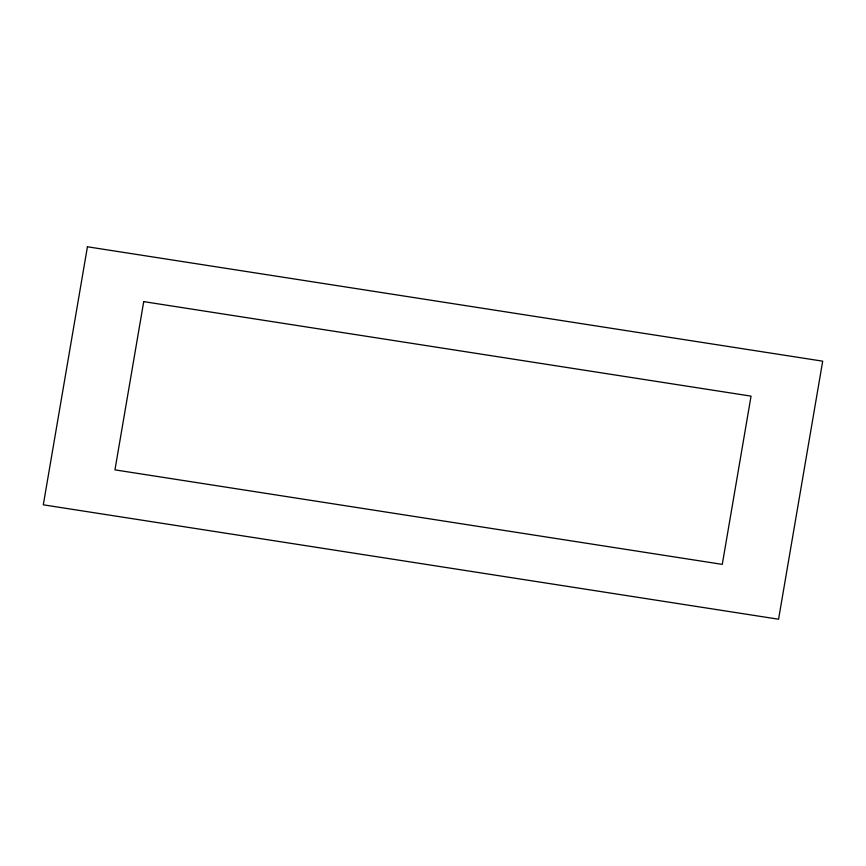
<?xml version="1.0" encoding="UTF-8"?>
<svg xmlns="http://www.w3.org/2000/svg" width="866" height="866" viewBox="0 0 866 866"><rect width="100%" height="100%" fill="white"/><g stroke="black" fill="none" stroke-linecap="round" stroke-linejoin="round"><path stroke-width="1.3" d="M87.434 246.778L43.3 504.824L778.566 619.222L822.7 361.176L87.434 246.778M143.724 301.628L114.951 469.87L722.276 564.372L751.049 396.13L143.724 301.628"/></g></svg>
